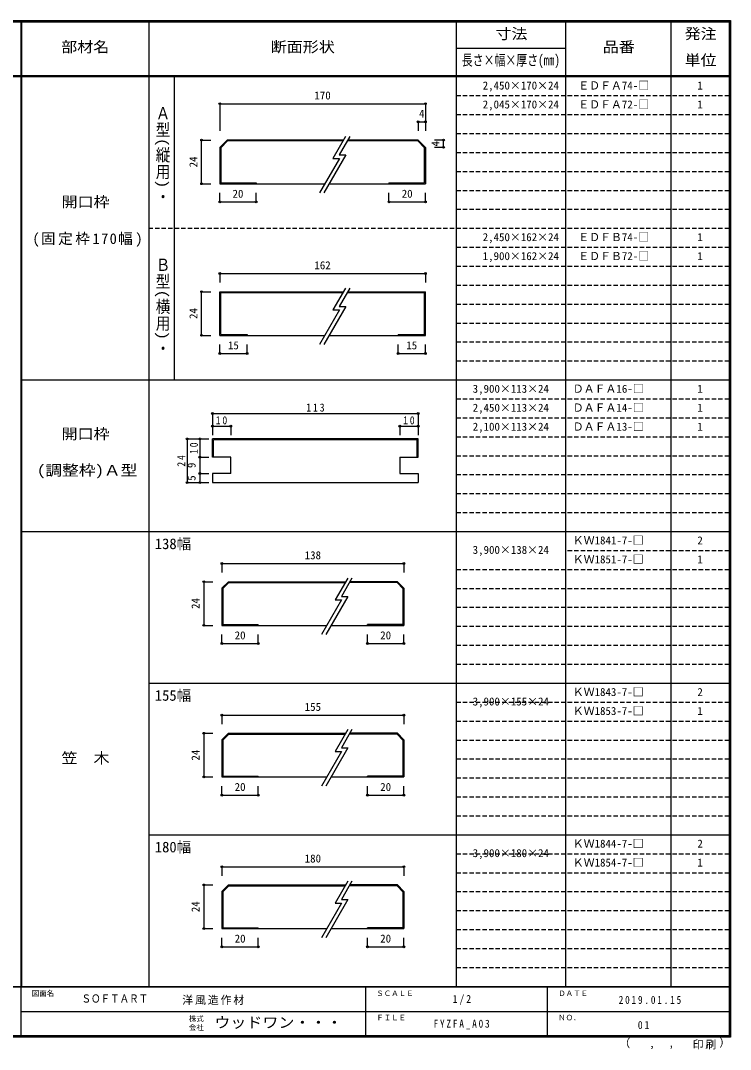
# Model space of a CAD drawing. Units: millimetres at full size, sheet at 1:2. Extents: x -400 to 380, y -287 to 278.
# Drawn here: x -10 to 380, y -287 to 278 of the extents above; entities that cross this region are included whole.
import ezdxf
from ezdxf.enums import TextEntityAlignment as Align

# ---------------------------------------------------------------- set-up
doc = ezdxf.new("R2010")
doc.units = ezdxf.units.MM
doc.header["$LTSCALE"] = 2
doc.header["$PDMODE"] = 32
doc.header["$PDSIZE"] = 1
doc.linetypes.add('DASHED1', pattern=[1.8, 1.2, -0.6])
for name, color, linetype in [('0-0', 7, 'Continuous'), ('0-4', 3, 'Continuous'), ('0-A', 7, 'Continuous'), ('0-B', 7, 'Continuous'), ('F-1', 7, 'DASHED1'), ('F-A', 7, 'Continuous')]:
    doc.layers.add(name, color=color, linetype=linetype)
doc.styles.add('@ＭＳ ゴシック', font='')
doc.styles.add('HG明朝B', font='')
doc.styles.add('ＭＳ ゴシック', font='')
doc.styles.get('@ＭＳ ゴシック').set_extended_font_data('@MS Gothic')
doc.styles.get('HG明朝B').set_extended_font_data('HG明朝B')
doc.styles.get('ＭＳ ゴシック').set_extended_font_data('MS Gothic')

msp = doc.modelspace()

# ---------------------------------------------------------------- linework, layer by layer
at = {"layer": '0-0', "color": 4}
for p, q in [((100.507, -20.051), (100.507, -25.051)), ((100.507, -20.051), (200.507, -20.051)), ((200.507, -20.051), (200.507, -25.051)), ((90.507, -30.051), (95.507, -30.051)), ((90.507, -30.051), (90.507, -54.051)), ((90.507, -54.051), (95.507, -54.051)), ((100.507, -64.051), (100.507, -59.051)), ((120.507, -64.051), (120.507, -59.051)), ((180.507, -64.051), (180.507, -59.051)), ((200.507, -64.051), (200.507, -59.051)), ((100.507, -64.051), (120.507, -64.051)), ((180.507, -64.051), (200.507, -64.051)), ((100.507, -103.385), (100.507, -108.385)), ((100.507, -103.385), (200.507, -103.385)), ((200.507, -103.385), (200.507, -108.385)), ((90.507, -113.385), (95.507, -113.385)), ((90.507, -113.385), (90.507, -137.385)), ((90.507, -137.385), (95.507, -137.385)), ((100.507, -147.385), (100.507, -142.385)), ((120.507, -147.385), (120.507, -142.385)), ((180.507, -147.385), (180.507, -142.385)), ((200.507, -147.385), (200.507, -142.385)), ((100.507, -147.385), (120.507, -147.385)), ((180.507, -147.385), (200.507, -147.385)), ((100.507, -186.718), (100.507, -191.718)), ((100.507, -186.718), (200.507, -186.718)), ((200.507, -186.718), (200.507, -191.718)), ((90.507, -196.718), (95.507, -196.718)), ((90.507, -196.718), (90.507, -220.718)), ((90.507, -220.718), (95.507, -220.718)), ((100.507, -230.718), (100.507, -225.718)), ((120.507, -230.718), (120.507, -225.718)), ((180.507, -230.718), (180.507, -225.718)), ((200.507, -230.718), (200.507, -225.718)), ((100.507, -230.718), (120.507, -230.718)), ((180.507, -230.718), (200.507, -230.718))]:
    msp.add_line(p, q, dxfattribs=at)
at = {"layer": '0-0'}
for p, q in [((169.641, -28.051), (162.679, -40.11)), ((171.95, -28.051), (166.143, -38.11)), ((169.702, -38.11), (157.612, -59.051)), ((166.143, -38.11), (169.702, -38.11)), ((166.238, -40.11), (155.302, -59.051)), ((162.679, -40.11), (166.238, -40.11)), ((169.641, -111.385), (162.679, -123.444)), ((171.95, -111.385), (166.143, -121.444)), ((166.238, -123.444), (155.302, -142.385)), ((169.702, -121.444), (157.612, -142.385)), ((162.679, -123.444), (166.238, -123.444)), ((166.143, -121.444), (169.702, -121.444)), ((169.641, -194.718), (162.679, -206.777)), ((171.95, -194.718), (166.143, -204.777)), ((166.238, -206.777), (155.302, -225.718)), ((169.702, -204.777), (157.612, -225.718)), ((162.679, -206.777), (166.238, -206.777)), ((166.143, -204.777), (169.702, -204.777))]:
    msp.add_line(p, q, dxfattribs=at)
at = {"layer": '0-0', "color": 3}
for p, q in [((104.042, -30.051), (100.507, -33.587)), ((100.507, -33.587), (100.507, -54.051)), ((104.249, -30.551), (101.007, -33.794)), ((101.007, -33.794), (101.007, -54.051)), ((104.042, -30.051), (168.486, -30.051)), ((104.249, -30.551), (168.198, -30.551)), ((196.764, -30.551), (170.507, -30.551)), ((196.971, -30.051), (170.796, -30.051)), ((196.764, -30.551), (200.007, -33.794)), ((200.007, -33.794), (200.007, -54.051)), ((100.507, -53.551), (120.507, -53.551)), ((100.507, -54.051), (158.189, -54.051)), ((120.507, -54.051), (120.507, -53.551)), ((160.498, -54.051), (200.507, -54.051)), ((180.507, -54.051), (180.507, -53.551)), ((200.507, -53.551), (180.507, -53.551)), ((104.042, -113.385), (168.486, -113.385)), ((104.249, -113.885), (168.198, -113.885)), ((196.764, -113.885), (170.507, -113.885)), ((196.971, -113.385), (170.796, -113.385)), ((196.764, -113.885), (200.007, -117.127)), ((200.007, -117.127), (200.007, -137.385)), ((100.507, -136.885), (120.507, -136.885)), ((100.507, -137.385), (158.189, -137.385)), ((120.507, -137.385), (120.507, -136.885)), ((160.498, -137.385), (200.507, -137.385)), ((180.507, -137.385), (180.507, -136.885)), ((200.507, -136.885), (180.507, -136.885)), ((104.249, -197.218), (101.007, -200.461)), ((104.042, -196.718), (168.486, -196.718)), ((104.249, -197.218), (168.198, -197.218)), ((196.764, -197.218), (170.507, -197.218)), ((196.971, -196.718), (170.796, -196.718)), ((196.764, -197.218), (200.007, -200.461)), ((101.007, -200.461), (101.007, -220.718)), ((200.007, -200.461), (200.007, -220.718)), ((100.507, -220.218), (120.507, -220.218)), ((120.507, -220.718), (120.507, -220.218)), ((180.507, -220.718), (180.507, -220.218)), ((200.507, -220.218), (180.507, -220.218)), ((100.507, -220.718), (158.189, -220.718)), ((160.498, -220.718), (200.507, -220.718))]:
    msp.add_line(p, q, dxfattribs=at)
for points in [[(196.971, -30.051), (200.507, -33.587), (200.507, -54.051)], [(104.042, -113.385), (100.507, -116.92), (100.507, -137.385)], [(104.249, -113.885), (101.007, -117.127), (101.007, -137.385)], [(196.971, -113.385), (200.507, -116.92), (200.507, -137.385)], [(104.042, -196.718), (100.507, -200.254), (100.507, -220.718)], [(196.971, -196.718), (200.507, -200.254), (200.507, -220.718)]]:
    msp.add_lwpolyline(points, dxfattribs=at)
at = {"layer": '0-0'}
for p in [(100.507, -20.051), (200.507, -20.051), (90.507, -30.051), (90.507, -54.051), (100.507, -64.051), (120.507, -64.051), (180.507, -64.051), (200.507, -64.051), (100.507, -103.385), (200.507, -103.385), (90.507, -113.385), (90.507, -137.385), (100.507, -147.385), (120.507, -147.385), (180.507, -147.385), (200.507, -147.385), (100.507, -186.718), (200.507, -186.718), (90.507, -196.718), (90.507, -220.718), (100.507, -230.718), (120.507, -230.718), (180.507, -230.718), (200.507, -230.718)]:
    msp.add_point(p, dxfattribs=at)
at = {"layer": '0-4'}
for p, q in [((103.333, 212.667), (99.333, 208.667)), ((167.313, 212.667), (103.333, 212.667)), ((167.024, 212.167), (103.54, 212.167)), ((208.126, 212.167), (169.334, 212.167)), ((208.333, 212.667), (169.622, 212.667)), ((208.333, 212.667), (212.333, 208.667)), ((99.333, 208.667), (99.333, 188.667)), ((212.333, 208.667), (212.333, 188.667)), ((99.333, 188.667), (157.015, 188.667)), ((99.833, 189.167), (119.333, 189.167)), ((119.333, 189.167), (119.333, 188.667)), ((159.325, 188.667), (212.333, 188.667)), ((192.333, 189.167), (192.333, 188.667)), ((192.333, 189.167), (211.833, 189.167)), ((99.333, 105.333), (99.333, 129.333)), ((99.333, 129.333), (167.313, 129.333)), ((99.833, 105.833), (99.833, 128.833)), ((99.833, 128.833), (167.024, 128.833)), ((169.334, 128.833), (211.833, 128.833)), ((169.622, 129.333), (212.333, 129.333)), ((211.833, 105.833), (211.833, 128.833)), ((212.333, 105.333), (212.333, 129.333)), ((99.333, 105.333), (157.015, 105.333)), ((99.833, 105.833), (114.333, 105.833)), ((114.333, 105.833), (114.333, 105.333)), ((159.325, 105.333), (212.333, 105.333)), ((197.333, 105.833), (197.333, 105.333)), ((197.333, 105.833), (211.833, 105.833)), ((208.333, 48.39), (95.333, 48.39)), ((95.333, 38.39), (95.333, 48.39)), ((207.833, 47.89), (95.833, 47.89)), ((95.833, 38.39), (95.833, 47.89)), ((207.833, 38.39), (207.833, 47.89)), ((208.333, 38.39), (208.333, 48.39)), ((105.333, 38.39), (95.333, 38.39)), ((105.333, 29.39), (105.333, 38.39)), ((198.333, 38.39), (208.333, 38.39)), ((198.333, 38.39), (198.333, 29.39)), ((95.333, 29.39), (95.333, 24.39)), ((105.333, 29.39), (95.333, 29.39)), ((198.333, 29.39), (208.333, 29.39)), ((208.333, 29.39), (208.333, 24.39)), ((95.333, 24.39), (208.333, 24.39))]:
    msp.add_line(p, q, dxfattribs=at)
for points in [[(103.54, 212.167), (99.833, 208.46), (99.833, 189.167)], [(211.833, 189.167), (211.833, 208.46), (208.126, 212.167)]]:
    msp.add_lwpolyline(points, dxfattribs=at)
at = {"layer": '0-A'}
for p, q in [((168.468, 214.667), (161.505, 202.608)), ((170.777, 214.667), (164.969, 204.608)), ((168.528, 204.608), (156.438, 183.667)), ((164.969, 204.608), (168.528, 204.608)), ((165.064, 202.608), (154.129, 183.667)), ((161.505, 202.608), (165.064, 202.608)), ((168.468, 131.333), (161.505, 119.274)), ((170.777, 131.333), (164.969, 121.274)), ((165.064, 119.274), (154.129, 100.333)), ((168.528, 121.274), (156.438, 100.333)), ((161.505, 119.274), (165.064, 119.274)), ((164.969, 121.274), (168.528, 121.274))]:
    msp.add_line(p, q, dxfattribs=at)
at = {"layer": '0-B', "color": 4}
for p, q in [((99.333, 232.667), (212.333, 232.667)), ((99.333, 232.667), (99.333, 217.667)), ((212.333, 232.667), (212.333, 217.667)), ((208.333, 222.667), (212.333, 222.667)), ((208.333, 222.667), (208.333, 217.667)), ((89.333, 188.667), (89.333, 212.667)), ((89.333, 212.667), (94.333, 212.667)), ((222.333, 212.667), (217.333, 212.667)), ((222.333, 208.667), (222.333, 212.667)), ((222.333, 208.667), (217.333, 208.667)), ((89.333, 188.667), (94.333, 188.667)), ((99.333, 178.667), (99.333, 183.667)), ((119.333, 178.667), (119.333, 183.667)), ((192.333, 178.667), (192.333, 183.667)), ((212.333, 178.667), (212.333, 183.667)), ((99.333, 178.667), (119.333, 178.667)), ((192.333, 178.667), (212.333, 178.667)), ((99.333, 139.333), (212.333, 139.333)), ((99.333, 139.333), (99.333, 134.333)), ((212.333, 139.333), (212.333, 134.333)), ((89.333, 105.333), (89.333, 129.333)), ((89.333, 129.333), (94.333, 129.333)), ((89.333, 105.333), (94.333, 105.333)), ((99.333, 95.333), (99.333, 100.333)), ((114.333, 95.333), (114.333, 100.333)), ((197.333, 95.333), (197.333, 100.333)), ((212.333, 95.333), (212.333, 100.333)), ((99.333, 95.333), (114.333, 95.333)), ((197.333, 95.333), (212.333, 95.333)), ((95.333, 62.39), (95.333, 50.39)), ((95.333, 55.39), (105.333, 55.39)), ((105.333, 55.39), (105.333, 50.39)), ((198.333, 55.39), (198.333, 50.39)), ((198.333, 55.39), (208.333, 55.39)), ((81.333, 48.39), (93.333, 48.39)), ((88.333, 48.39), (88.333, 24.39)), ((88.333, 38.39), (93.333, 38.39)), ((88.333, 29.39), (93.333, 29.39))]:
    msp.add_line(p, q, dxfattribs=at)
for points in [[(95.333, 62.39), (208.333, 62.39), (208.333, 50.39)], [(81.333, 48.39), (81.333, 24.39), (93.333, 24.39)]]:
    msp.add_lwpolyline(points, dxfattribs=at)
at = {"layer": '0-B'}
for p in [(99.333, 232.667), (212.333, 232.667), (208.333, 222.667), (212.333, 222.667), (89.333, 212.667), (222.333, 212.667), (222.333, 208.667), (89.333, 188.667), (99.333, 178.667), (119.333, 178.667), (192.333, 178.667), (212.333, 178.667), (99.333, 139.333), (212.333, 139.333), (89.333, 129.333), (89.333, 105.333), (99.333, 95.333), (114.333, 95.333), (197.333, 95.333), (212.333, 95.333), (95.333, 62.39), (208.333, 62.39), (95.333, 55.39), (105.333, 55.39), (198.333, 55.39), (208.333, 55.39), (81.333, 48.39), (88.333, 48.39), (88.333, 38.39), (88.333, 29.39), (81.333, 24.39), (88.333, 24.39)]:
    msp.add_point(p, dxfattribs=at)
at = {"layer": 'F-1', "color": 6, "linetype": 'Continuous'}
for p, q in [((-400, 278), (380, 278)), ((-400, 277.667), (380, 277.667)), ((-10, 278.333), (-10, -253)), ((-9.667, 278.333), (-9.667, -253)), ((379.333, 278.333), (379.333, -280.333)), ((379.667, 278.333), (379.667, -280.333)), ((380, 248), (-400, 248)), ((380, 247.333), (-400, 247.333)), ((380, -252.667), (-400, -252.667)), ((380, -253), (-400, -253)), ((-10, -253), (-10, -279.667)), ((179.333, -253), (179.333, -279.667)), ((279.333, -253), (279.333, -279.667)), ((-10, -266.333), (379.333, -266.334)), ((380, -279.667), (-400, -279.667)), ((380, -280), (-400, -280)), ((380, -280.333), (-400, -280.333))]:
    msp.add_line(p, q, dxfattribs=at)
at = {"layer": 'F-1', "linetype": 'Continuous'}
for p, q in [((60.333, 278.337), (60.333, -253)), ((229.333, 278.333), (229.333, -252.667)), ((289.333, 278.333), (289.333, -253.003)), ((347.333, 278.333), (347.333, -253.003)), ((229.333, 263.163), (289.333, 263.163)), ((74.333, 247.333), (74.333, 80.667)), ((379.667, 80.667), (-9.667, 80.667)), ((379.667, -2.667), (-9.667, -2.667)), ((379.667, -86), (60.333, -86)), ((379.667, -169.333), (60.333, -169.333))]:
    msp.add_line(p, q, dxfattribs=at)
at = {"layer": 'F-1'}
for p, q in [((379.333, 236.917), (229.333, 236.917)), ((379.333, 226.5), (229.333, 226.5)), ((379.333, 216.083), (229.333, 216.083)), ((379.333, 205.667), (229.333, 205.667)), ((379.333, 195.25), (229.333, 195.25)), ((379.333, 184.833), (229.333, 184.833)), ((379.333, 174.417), (229.333, 174.417)), ((379.333, 164), (60.333, 164)), ((379.333, 153.583), (229.333, 153.583)), ((379.333, 143.167), (229.333, 143.167)), ((379.333, 132.75), (229.333, 132.75)), ((379.333, 122.333), (229.333, 122.333)), ((379.333, 111.917), (229.333, 111.917)), ((379.333, 101.5), (229.333, 101.5)), ((379.333, 91.083), (229.333, 91.083)), ((379.333, 80.667), (229.333, 80.667)), ((379.333, 70.25), (229.333, 70.25)), ((379.333, 59.833), (229.333, 59.833)), ((379.333, 49.417), (229.333, 49.417)), ((379.333, 39), (229.333, 39)), ((379.333, 28.583), (229.333, 28.583)), ((379.333, 18.167), (229.333, 18.167)), ((379.333, 7.75), (229.333, 7.75)), ((379.333, -13.083), (289.333, -13.083)), ((379.333, -23.5), (229.333, -23.5)), ((379.333, -33.917), (229.333, -33.917)), ((379.333, -44.333), (229.333, -44.333)), ((379.333, -54.75), (229.333, -54.75)), ((379.333, -65.167), (229.333, -65.167)), ((379.333, -75.583), (229.333, -75.583)), ((379.333, -96.417), (229.333, -96.417)), ((379.333, -106.833), (229.333, -106.833)), ((379.333, -117.25), (229.333, -117.25)), ((379.333, -127.667), (229.333, -127.667)), ((379.333, -138.083), (229.333, -138.083)), ((379.333, -148.5), (229.333, -148.5)), ((379.333, -158.917), (229.333, -158.917)), ((379.333, -179.75), (229.333, -179.75)), ((379.333, -190.167), (229.333, -190.167)), ((379.333, -200.583), (229.333, -200.583)), ((379.333, -211), (229.333, -211)), ((379.333, -221.417), (229.333, -221.417)), ((379.333, -231.833), (229.333, -231.833)), ((379.333, -242.25), (229.333, -242.25))]:
    msp.add_line(p, q, dxfattribs=at)
at = {"layer": 'F-1', "color": 6, "linetype": 'Continuous'}
msp.add_lwpolyline([(-400, 278.333), (380, 278.333), (380, -280.333)], dxfattribs=at)

# ---------------------------------------------------------------- texts
at = {"layer": '0-0', "style": 'ＭＳ ゴシック'}
for s, height, p in [('138幅', 5.865, (63.641, -13.91)), ('ＫＷ1841-7-□', 4.399, (293.333, -10.875)), ('2', 4.399, (361.833, -10.875)), ('3,900×138×24', 4.399, (238.333, -16.083)), ('138', 4.399, (146.007, -19.051)), ('ＫＷ1851-7-□', 4.399, (293.333, -21.292)), ('1', 4.399, (361.833, -21.292)), ('20', 4.399, (107.507, -63.051)), ('20', 4.399, (187.507, -63.051)), ('155幅', 5.865, (63.641, -97.244)), ('ＫＷ1843-7-□', 4.399, (293.333, -94.208)), ('2', 4.399, (361.833, -94.208)), ('3,900×155×24', 4.399, (238.333, -99.417)), ('155', 4.399, (146.007, -102.385)), ('ＫＷ1853-7-□', 4.399, (293.333, -104.625)), ('1', 4.399, (361.833, -104.625)), ('20', 4.399, (107.507, -146.385)), ('20', 4.399, (187.507, -146.385)), ('180幅', 5.865, (63.641, -180.577)), ('ＫＷ1844-7-□', 4.399, (293.333, -177.542)), ('2', 4.399, (361.833, -177.542)), ('180', 4.399, (146.007, -185.718)), ('3,900×180×24', 4.399, (238.333, -182.75)), ('ＫＷ1854-7-□', 4.399, (293.333, -187.958)), ('1', 4.399, (361.833, -187.958)), ('20', 4.399, (107.507, -229.718)), ('20', 4.399, (187.507, -229.718))]:
    msp.add_text(s, height=height, dxfattribs=at).set_placement(p, align=Align.BOTTOM_LEFT)
for p in [(89.507, -45.051), (89.507, -128.385), (89.507, -211.718)]:
    msp.add_text('24', height=4.399, rotation=90, dxfattribs=at).set_placement(p, align=Align.BOTTOM_LEFT)
at = {"layer": '0-0', "style": 'ＭＳ ゴシック', "width": 1.1}
msp.add_text('笠\u3000木', height=5.865, dxfattribs=at).set_placement((12.333, -131.667), align=Align.BOTTOM_LEFT)
at = {"layer": '0-A', "style": 'ＭＳ ゴシック'}
for s, p in [('2,450×170×24', (243.833, 239.125)), ('ＥＤＦＡ74-□', (296.333, 239.125)), ('1', (361.833, 239.125)), ('2,045×170×24', (243.833, 228.708)), ('ＥＤＦＡ72-□', (296.333, 228.708)), ('1', (361.833, 228.708)), ('2,450×162×24', (243.833, 155.792)), ('ＥＤＦＢ74-□', (296.333, 155.792)), ('1', (361.833, 155.792)), ('1,900×162×24', (243.833, 145.375)), ('ＥＤＦＢ72-□', (296.333, 145.375)), ('1', (361.833, 145.375)), ('3,900×113×24', (238.333, 72.458)), ('ＤＡＦＡ16-□', (293.333, 72.458)), ('1', (361.833, 72.458)), ('ＤＡＦＡ14-□', (293.333, 62.042)), ('2,450×113×24', (238.333, 62.042)), ('1', (361.833, 62.042)), ('2,100×113×24', (238.333, 51.625)), ('ＤＡＦＡ13-□', (293.333, 51.625)), ('1', (361.833, 51.625))]:
    msp.add_text(s, height=4.399, dxfattribs=at).set_placement(p, align=Align.BOTTOM_LEFT)
at = {"layer": '0-A', "style": '@ＭＳ ゴシック', "width": 1.15}
for s, p in [('Ａ型(縦用)・', (63.333, 232.167)), ('Ｂ型(横用)・', (63.333, 148.833))]:
    msp.add_text(s, height=5.865, rotation=270, dxfattribs=at).set_placement(p, align=Align.BOTTOM_LEFT)
at = {"layer": '0-A', "style": 'ＭＳ ゴシック'}
for s, width, p in [('開口枠', 1.1, (12.333, 174)), ('開口枠', 1.1, (12.333, 46.5)), ('(調整枠)Ａ型', 1.15, (-1.167, 26.5))]:
    msp.add_text(s, height=5.865, dxfattribs=dict(at, width=width)).set_placement(p, align=Align.BOTTOM_LEFT)
at = {"layer": '0-A', "insert": (-3.667, 154), "char_height": 5.865, "attachment_point": 7, "style": 'ＭＳ ゴシック'}
msp.add_mtext('\\T1.18;(固定枠170幅)', dxfattribs=at)
at = {"layer": '0-B', "style": 'ＭＳ ゴシック'}
for s, p in [('170', (151.333, 233.667)), ('4', (208.833, 223.667)), ('20', (106.333, 179.667)), ('20', (199.333, 179.667)), ('162', (151.333, 140.333)), ('15', (103.833, 96.333)), ('15', (201.833, 96.333))]:
    msp.add_text(s, height=4.399, dxfattribs=at).set_placement(p, align=Align.BOTTOM_LEFT)
for s, p in [('4', (221.333, 209.167)), ('24', (88.333, 197.667)), ('24', (88.333, 114.333)), ('9', (87.333, 32.39)), ('5', (87.333, 25.39))]:
    msp.add_text(s, height=4.399, rotation=90, dxfattribs=at).set_placement(p, align=Align.BOTTOM_LEFT)
at = {"layer": '0-B', "char_height": 4.399, "attachment_point": 7, "style": 'ＭＳ ゴシック'}
for s, insert in [('\\T1.38;\\W0.9;113', (146.833, 63.39)), ('\\T1.36;\\W0.9;10', (97.083, 56.39)), ('\\T1.36;\\W0.9;10', (200.083, 56.39))]:
    msp.add_mtext(s, dxfattribs=dict(at, insert=insert))
at = {"layer": '0-B', "char_height": 4.399, "attachment_point": 7, "rotation": 90, "style": 'ＭＳ ゴシック'}
for s, insert in [('\\T1.36;\\W0.9;10', (87.333, 40.14)), ('\\T1.36;\\W0.9;24', (80.333, 33.14))]:
    msp.add_mtext(s, dxfattribs=dict(at, insert=insert))
at = {"layer": 'F-A'}
for s, height, style, width, p in [('寸法', 5.865, 'ＭＳ ゴシック', 1.1, (250.833, 266.413)), ('発注', 5.865, 'ＭＳ ゴシック', 1.1, (354.833, 266.413)), ('部材名', 5.865, 'ＭＳ ゴシック', 1.1, (12.167, 259.167)), ('断面形状', 5.865, 'ＭＳ ゴシック', 1.1, (127.333, 259.167)), ('品番', 5.865, 'ＭＳ ゴシック', 1.1, (309.833, 259.163)), ('長さ×幅×厚さ(㎜)', 5.865, 'ＭＳ ゴシック', 0.75, (232.333, 251.913)), ('単位', 5.865, 'ＭＳ ゴシック', 1.1, (354.833, 251.91)), ('ＳＯＦＴＡＲＴ', 4.399, 'HG明朝B', 0.85, (23.333, -262.719)), ('ウッドワン・・・', 5.865, 'ＭＳ ゴシック', 1.1, (96.333, -277))]:
    msp.add_text(s, height=height, dxfattribs=dict(at, style=style, width=width)).set_placement(p, align=Align.BOTTOM_LEFT)
at = {"layer": 'F-A', "style": 'ＭＳ ゴシック'}
for s, height, p in [('図面名', 2.933, (-4, -258.667)), ('ＳＣＡＬＥ', 2.933, (185.333, -258.667)), ('ＤＡＴＥ', 2.933, (285.333, -258.667)), ('株式', 2.933, (82.333, -272.6)), ('ＦＩＬＥ', 2.933, (185.333, -272)), ('ＮＯ．', 2.933, (285.333, -272)), ('会社', 2.933, (82.333, -277.4)), ('（', 4.399, (318.936, -287.221)), ('）', 4.399, (373.894, -286.942)), (',', 4.399, (335.418, -287.221)), (',', 4.399, (346.013, -287.035))]:
    msp.add_text(s, height=height, dxfattribs=at).set_placement(p, align=Align.BOTTOM_LEFT)
at = {"layer": 'F-A', "char_height": 4.399, "attachment_point": 7, "style": 'ＭＳ ゴシック'}
for s, insert in [('\\T1.17;洋風造作材', (78.695, -262.667)), ('\\T1.38;\\W0.9;1/2', (227.333, -262.667)), ('\\T1.39;\\W0.85;2019.01.15', (318.583, -262.167)), ('\\T1.39;\\W0.85;FYZFA_A03', (216.833, -276)), ('\\T1.36;\\W0.9;01', (329.083, -276)), ('\\T1.17;印刷', (359.21, -287.128))]:
    msp.add_mtext(s, dxfattribs=dict(at, insert=insert))

doc.saveas('drawing.dxf')
